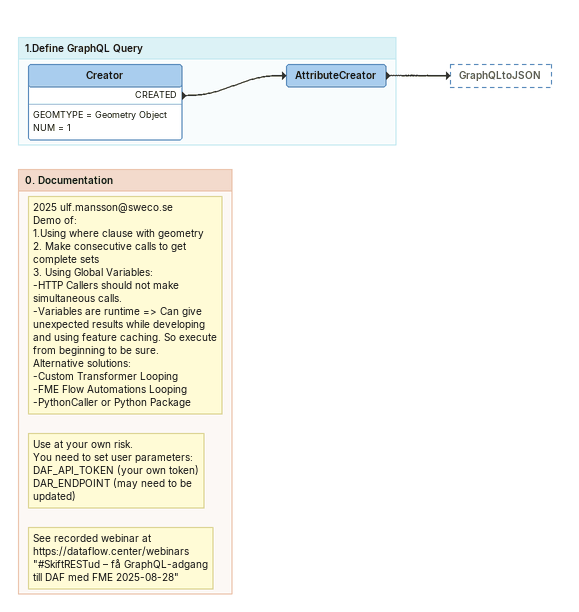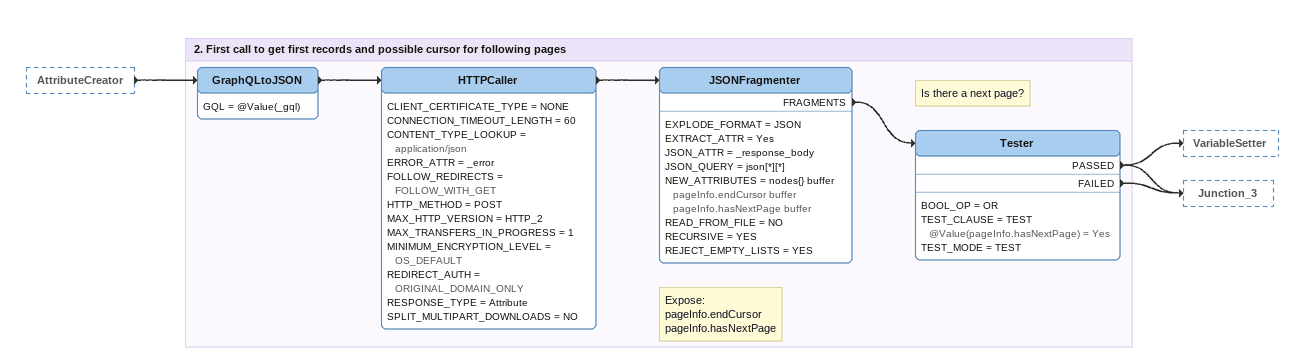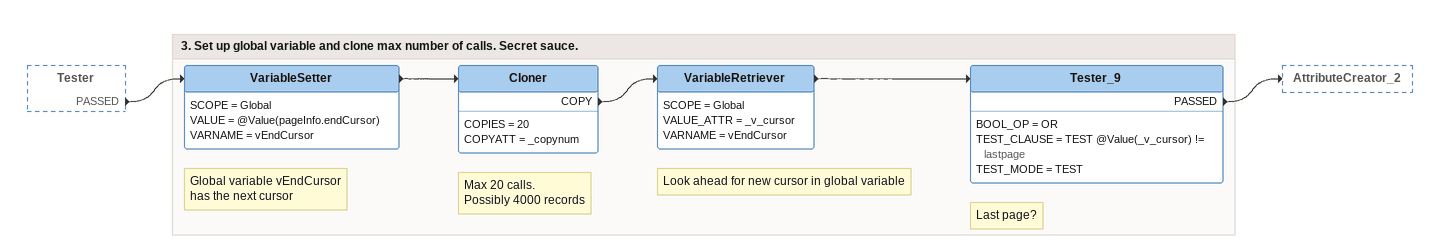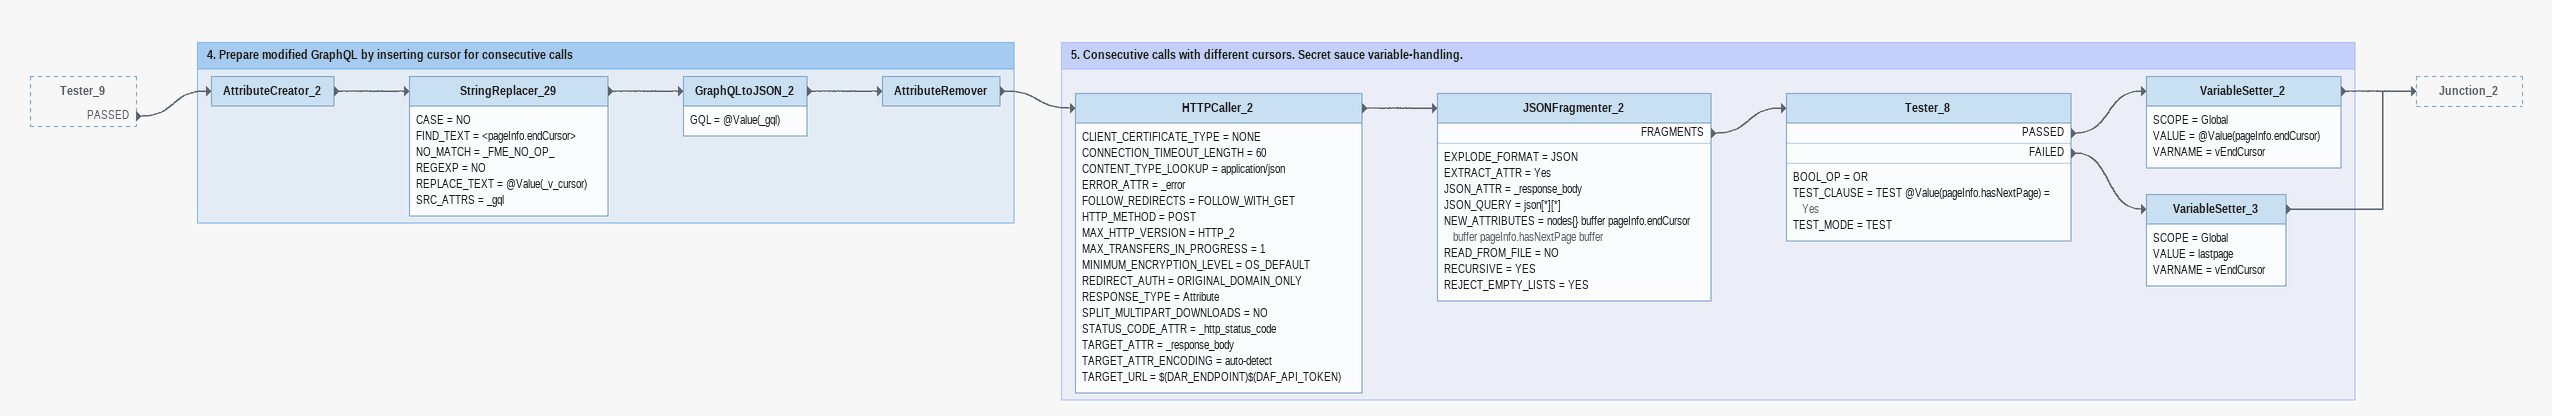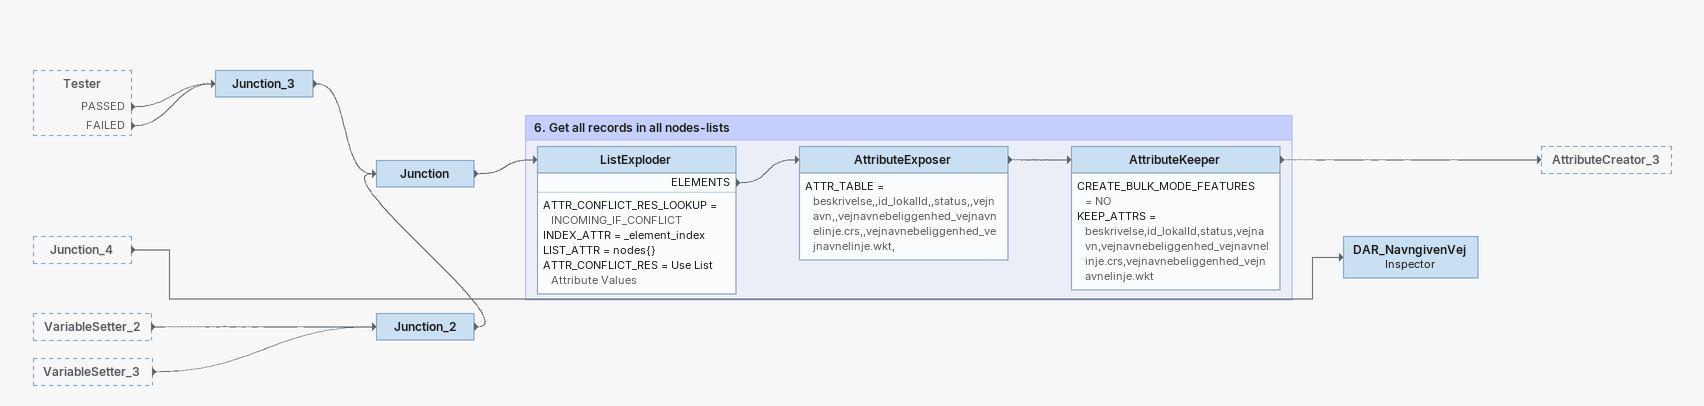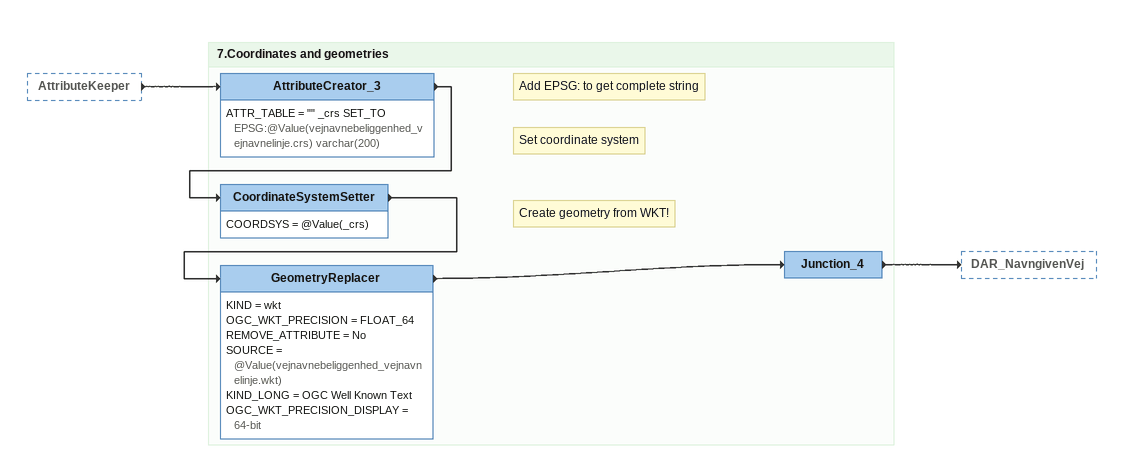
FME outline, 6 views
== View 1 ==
Bookmark: 1.Define GraphQL Query
Creator
    GEOMTYPE = Geometry Object
    NUM = 1
    CREATED -> AttributeCreator
AttributeCreator
    -> GraphQLtoJSON

Bookmark: 0. Documentation
Note: 2025 ulf.mansson@sweco.se / Demo of: / 1.Using where clause with geometry / 2. Make consecutive calls to get complete sets / 3. Using Global Variables: / -HTTP Callers should not make simultaneous calls. / -Variables are runtime => Can give unexpected results while developing and using feature caching. So execute from beginning to be sure. / Alternative solutions: / -Custom Transformer Looping / -FME Flow Automations Looping / -PythonCaller or Python Package
Note: Use at your own risk. / You need to set user parameters: / DAF_API_TOKEN (your own token) / DAR_ENDPOINT (may need to be updated)
Note: See recorded webinar at https://dataflow.center/webinars / "#SkiftRESTud – få GraphQL-adgang till DAF med FME 2025-08-28"

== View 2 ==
AttributeCreator [outside]
    -> GraphQLtoJSON

Bookmark: 2. First call to get first records and possible cursor for following pages
GraphQLtoJSON
    GQL = @Value(_gql)
    -> HTTPCaller
HTTPCaller
    CLIENT_CERTIFICATE_TYPE = NONE
    CONNECTION_TIMEOUT_LENGTH = 60
    CONTENT_TYPE_LOOKUP = application/json
    ERROR_ATTR = _error
    FOLLOW_REDIRECTS = FOLLOW_WITH_GET
    HTTP_METHOD = POST
    MAX_HTTP_VERSION = HTTP_2
    MAX_TRANSFERS_IN_PROGRESS = 1
    MINIMUM_ENCRYPTION_LEVEL = OS_DEFAULT
    REDIRECT_AUTH = ORIGINAL_DOMAIN_ONLY
    RESPONSE_TYPE = Attribute
    SPLIT_MULTIPART_DOWNLOADS = NO
    -> JSONFragmenter
Note: Expose: / pageInfo.endCursor / pageInfo.hasNextPage
JSONFragmenter
    EXPLODE_FORMAT = JSON
    EXTRACT_ATTR = Yes
    JSON_ATTR = _response_body
    JSON_QUERY = json[*][*]
    NEW_ATTRIBUTES = nodes{} buffer pageInfo.endCursor buffer pageInfo.hasNextPage buffer
    READ_FROM_FILE = NO
    RECURSIVE = YES
    REJECT_EMPTY_LISTS = YES
    FRAGMENTS -> Tester
Note: Is there a next page?
Tester
    BOOL_OP = OR
    TEST_CLAUSE = TEST @Value(pageInfo.hasNextPage) = Yes
    TEST_MODE = TEST
    PASSED -> VariableSetter
    PASSED -> Junction_3
    FAILED -> Junction_3

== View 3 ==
Tester [outside]
    PASSED -> VariableSetter

Bookmark: 3. Set up global variable and clone max number of calls. Secret sauce.
Note: Global variable vEndCursor / has the next cursor
VariableSetter
    SCOPE = Global
    VALUE = @Value(pageInfo.endCursor)
    VARNAME = vEndCursor
    -> Cloner
Note: Max 20 calls. / Possibly 4000 records
Cloner
    COPIES = 20
    COPYATT = _copynum
    COPY -> VariableRetriever
Note: Look ahead for new cursor in global variable
VariableRetriever
    SCOPE = Global
    VALUE_ATTR = _v_cursor
    VARNAME = vEndCursor
    -> Tester_9
Note: Last page?
Tester_9
    BOOL_OP = OR
    TEST_CLAUSE = TEST @Value(_v_cursor) != lastpage
    TEST_MODE = TEST
    PASSED -> AttributeCreator_2

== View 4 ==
Tester_9 [outside]
    PASSED -> AttributeCreator_2

Bookmark: 4. Prepare modified GraphQL by inserting cursor for consecutive calls
AttributeCreator_2
    -> StringReplacer_29
StringReplacer_29
    CASE = NO
    FIND_TEXT = <pageInfo.endCursor>
    NO_MATCH = _FME_NO_OP_
    REGEXP = NO
    REPLACE_TEXT = @Value(_v_cursor)
    SRC_ATTRS = _gql
    -> GraphQLtoJSON_2
GraphQLtoJSON_2
    GQL = @Value(_gql)
    -> AttributeRemover
AttributeRemover
    -> HTTPCaller_2

Bookmark: 5. Consecutive calls with different cursors. Secret sauce variable-handling.
HTTPCaller_2
    CLIENT_CERTIFICATE_TYPE = NONE
    CONNECTION_TIMEOUT_LENGTH = 60
    CONTENT_TYPE_LOOKUP = application/json
    ERROR_ATTR = _error
    FOLLOW_REDIRECTS = FOLLOW_WITH_GET
    HTTP_METHOD = POST
    MAX_HTTP_VERSION = HTTP_2
    MAX_TRANSFERS_IN_PROGRESS = 1
    MINIMUM_ENCRYPTION_LEVEL = OS_DEFAULT
    REDIRECT_AUTH = ORIGINAL_DOMAIN_ONLY
    RESPONSE_TYPE = Attribute
    SPLIT_MULTIPART_DOWNLOADS = NO
    STATUS_CODE_ATTR = _http_status_code
    TARGET_ATTR = _response_body
    TARGET_ATTR_ENCODING = auto-detect
    TARGET_URL = $(DAR_ENDPOINT)$(DAF_API_TOKEN)
    -> JSONFragmenter_2
JSONFragmenter_2
    EXPLODE_FORMAT = JSON
    EXTRACT_ATTR = Yes
    JSON_ATTR = _response_body
    JSON_QUERY = json[*][*]
    NEW_ATTRIBUTES = nodes{} buffer pageInfo.endCursor buffer pageInfo.hasNextPage buffer
    READ_FROM_FILE = NO
    RECURSIVE = YES
    REJECT_EMPTY_LISTS = YES
    FRAGMENTS -> Tester_8
Tester_8
    BOOL_OP = OR
    TEST_CLAUSE = TEST @Value(pageInfo.hasNextPage) = Yes
    TEST_MODE = TEST
    PASSED -> VariableSetter_2
    FAILED -> VariableSetter_3
VariableSetter_2
    SCOPE = Global
    VALUE = @Value(pageInfo.endCursor)
    VARNAME = vEndCursor
    -> Junction_2
VariableSetter_3
    SCOPE = Global
    VALUE = lastpage
    VARNAME = vEndCursor
    -> Junction_2

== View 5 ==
Tester [outside]
    PASSED -> Junction_3
    FAILED -> Junction_3
Junction_4 [outside]
    -> DAR_NavngivenVej
VariableSetter_2 [outside]
    -> Junction_2
VariableSetter_3 [outside]
    -> Junction_2
Junction_3
    -> Junction
Junction_2
    -> Junction
Junction
    -> ListExploder
DAR_NavngivenVej: Inspector

Bookmark: 6. Get all records in all nodes-lists
ListExploder
    ATTR_CONFLICT_RES_LOOKUP = INCOMING_IF_CONFLICT
    INDEX_ATTR = _element_index
    LIST_ATTR = nodes{}
    ATTR_CONFLICT_RES = Use List Attribute Values
    ELEMENTS -> AttributeExposer
AttributeExposer
    ATTR_TABLE = beskrivelse,,id_lokalId,,status,,vejnavn,,vejnavnebeliggenhed_vejnavnelinje.crs,,vejnavnebeliggenhed_vejnavnelinje.wkt,
    -> AttributeKeeper
AttributeKeeper
    CREATE_BULK_MODE_FEATURES = NO
    KEEP_ATTRS = beskrivelse,id_lokalId,status,vejnavn,vejnavnebeliggenhed_vejnavnelinje.crs,vejnavnebeliggenhed_vejnavnelinje.wkt
    -> AttributeCreator_3

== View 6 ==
AttributeKeeper [outside]
    -> AttributeCreator_3

Bookmark: 7.Coordinates and geometries
Note: Add EPSG: to get complete string
AttributeCreator_3
    ATTR_TABLE = "" _crs SET_TO EPSG:@Value(vejnavnebeliggenhed_vejnavnelinje.crs) varchar(200)
    -> CoordinateSystemSetter
Note: Set coordinate system
CoordinateSystemSetter
    COORDSYS = @Value(_crs)
    -> GeometryReplacer
Note: Create geometry from WKT!
GeometryReplacer
    KIND = wkt
    OGC_WKT_PRECISION = FLOAT_64
    REMOVE_ATTRIBUTE = No
    SOURCE = @Value(vejnavnebeliggenhed_vejnavnelinje.wkt)
    KIND_LONG = OGC Well Known Text
    OGC_WKT_PRECISION_DISPLAY = 64-bit
    -> Junction_4
Junction_4
    -> DAR_NavngivenVej
